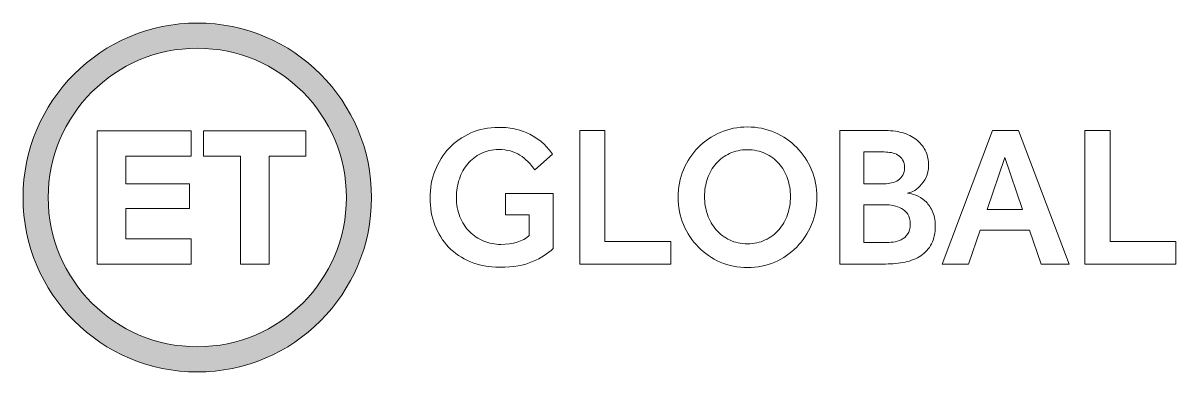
# Model space of a CAD drawing. Header units: inches. Extents: x 59 to 783, y -674 to -455.
import ezdxf

# ---------------------------------------------------------------- set-up
doc = ezdxf.new("R2010")
doc.units = ezdxf.units.IN
doc.header["$MEASUREMENT"] = 0
doc.layers.add('Ebene 1', color=7, linetype='Continuous')

# ---------------------------------------------------------------- blocks, each defined once
blk = doc.blocks.new('block 3')
at = {"layer": 'Ebene 1', "lineweight": 0}
for points in [[(408.56, -522.46), (424.38, -522.46), (424.38, -592.14), (465.69, -592.14), (465.69, -606.2), (408.56, -606.2), (408.56, -522.46)], [(667.83, -522.46), (684.16, -522.46), (715.92, -606.2), (698.34, -606.2), (691.06, -584.98), (659.92, -584.98), (652.64, -606.2), (636.07, -606.2), (667.83, -522.46)], [(725.84, -522.46), (741.66, -522.46), (741.66, -592.14), (782.97, -592.14), (782.97, -606.2), (725.84, -606.2), (725.84, -522.46)], [(686.54, -571.92), (675.49, -539.41), (664.32, -571.92), (686.54, -571.92)]]:
    blk.add_lwpolyline(points, dxfattribs=at)
for points, knots in [([(361.86, -561.88), (361.86, -561.88), (391.87, -561.88), (391.87, -561.88), (391.87, -561.88), (391.87, -596.53), (391.87, -596.53), (388.6, -599.63), (384.29, -602.35), (378.93, -604.69), (373.58, -607.04), (366.71, -608.21), (358.34, -608.21), (351.48, -608.21), (345.35, -607.08), (339.95, -604.82), (334.55, -602.56), (329.97, -599.48), (326.2, -595.59), (322.43, -591.7), (319.55, -587.12), (317.54, -581.84), (315.53, -576.57), (314.52, -570.88), (314.52, -564.77), (314.52, -558.66), (315.57, -552.92), (317.66, -547.57), (319.75, -542.21), (322.71, -537.52), (326.52, -533.5), (330.32, -529.49), (334.86, -526.31), (340.14, -523.96), (345.41, -521.62), (351.23, -520.45), (357.59, -520.45), (361.69, -520.45), (365.46, -520.89), (368.89, -521.77), (372.32, -522.64), (375.44, -523.84), (378.24, -525.34), (381.05, -526.85), (383.54, -528.63), (385.71, -530.68), (387.89, -532.73), (389.81, -534.93), (391.49, -537.27), (391.49, -537.27), (380.32, -547.19), (380.32, -547.19), (377.64, -543.34), (374.52, -540.24), (370.96, -537.9), (367.4, -535.56), (362.95, -534.38), (357.59, -534.38), (353.49, -534.38), (349.81, -535.2), (346.54, -536.83), (343.28, -538.46), (340.49, -540.64), (338.19, -543.36), (335.89, -546.08), (334.13, -549.26), (332.92, -552.9), (331.7, -556.54), (331.1, -560.37), (331.1, -564.39), (331.1, -568.91), (331.83, -572.97), (333.3, -576.57), (334.76, -580.17), (336.77, -583.27), (339.32, -585.86), (341.87, -588.46), (344.85, -590.44), (348.24, -591.82), (351.63, -593.21), (355.2, -593.9), (358.97, -593.9), (366.67, -593.9), (372.61, -592.06), (376.8, -588.37), (376.8, -588.37), (376.8, -575.31), (376.8, -575.31), (376.8, -575.31), (361.86, -575.31), (361.86, -575.31), (361.86, -575.31), (361.86, -561.88), (361.86, -561.88)], [0, 0, 0, 0, 1, 1, 1, 2, 2, 2, 3, 3, 3, 4, 4, 4, 5, 5, 5, 6, 6, 6, 7, 7, 7, 8, 8, 8, 9, 9, 9, 10, 10, 10, 11, 11, 11, 12, 12, 12, 13, 13, 13, 14, 14, 14, 15, 15, 15, 16, 16, 16, 17, 17, 17, 18, 18, 18, 19, 19, 19, 20, 20, 20, 21, 21, 21, 22, 22, 22, 23, 23, 23, 24, 24, 24, 25, 25, 25, 26, 26, 26, 27, 27, 27, 28, 28, 28, 29, 29, 29, 30, 30, 30, 31, 31, 31, 31]), ([(513.9, -608.46), (507.79, -608.46), (502.1, -607.31), (496.83, -605.01), (491.56, -602.71), (486.95, -599.55), (483.02, -595.53), (479.08, -591.51), (475.99, -586.82), (473.73, -581.47), (471.47, -576.11), (470.34, -570.38), (470.34, -564.27), (470.34, -558.16), (471.47, -552.42), (473.73, -547.06), (475.99, -541.71), (479.06, -537.04), (482.96, -533.06), (486.85, -529.09), (491.45, -525.95), (496.77, -523.65), (502.08, -521.35), (507.79, -520.2), (513.9, -520.2), (520.01, -520.2), (525.71, -521.35), (530.98, -523.65), (536.25, -525.95), (540.86, -529.09), (544.79, -533.06), (548.72, -537.04), (551.82, -541.71), (554.08, -547.06), (556.34, -552.42), (557.47, -558.16), (557.47, -564.27), (557.47, -570.38), (556.34, -576.11), (554.08, -581.47), (551.82, -586.82), (548.72, -591.51), (544.79, -595.53), (540.86, -599.55), (536.25, -602.71), (530.98, -605.01), (525.71, -607.31), (520.01, -608.46), (513.9, -608.46)], [0, 0, 0, 0, 1, 1, 1, 2, 2, 2, 3, 3, 3, 4, 4, 4, 5, 5, 5, 6, 6, 6, 7, 7, 7, 8, 8, 8, 9, 9, 9, 10, 10, 10, 11, 11, 11, 12, 12, 12, 13, 13, 13, 14, 14, 14, 15, 15, 15, 16, 16, 16, 16]), ([(571.79, -522.46), (571.79, -522.46), (600.54, -522.46), (600.54, -522.46), (604.97, -522.46), (608.89, -523.02), (612.28, -524.15), (615.67, -525.28), (618.49, -526.82), (620.75, -528.79), (623.01, -530.75), (624.73, -533.05), (625.9, -535.68), (627.07, -538.31), (627.66, -541.18), (627.66, -544.27), (627.66, -547.19), (627.11, -549.74), (626.03, -551.91), (624.94, -554.09), (623.66, -555.9), (622.2, -557.37), (620.73, -558.83), (619.26, -559.92), (617.8, -560.63), (616.34, -561.34), (615.18, -561.69), (614.35, -561.69), (615.86, -561.86), (617.61, -562.32), (619.62, -563.07), (621.63, -563.83), (623.53, -565), (625.34, -566.6), (627.13, -568.19), (628.66, -570.26), (629.92, -572.82), (631.17, -575.38), (631.8, -578.5), (631.8, -582.19), (631.8, -586.71), (631.01, -590.51), (629.42, -593.56), (627.82, -596.63), (625.63, -599.1), (622.82, -600.98), (620.02, -602.87), (616.71, -604.21), (612.91, -605.01), (609.09, -605.8), (604.97, -606.2), (600.54, -606.2), (600.54, -606.2), (571.79, -606.2), (571.79, -606.2), (571.79, -606.2), (571.79, -522.46), (571.79, -522.46)], [0, 0, 0, 0, 1, 1, 1, 2, 2, 2, 3, 3, 3, 4, 4, 4, 5, 5, 5, 6, 6, 6, 7, 7, 7, 8, 8, 8, 9, 9, 9, 10, 10, 10, 11, 11, 11, 12, 12, 12, 13, 13, 13, 14, 14, 14, 15, 15, 15, 16, 16, 16, 17, 17, 17, 18, 18, 18, 19, 19, 19, 19]), ([(513.9, -593.52), (518.01, -593.52), (521.73, -592.73), (525.08, -591.13), (528.43, -589.55), (531.27, -587.39), (533.62, -584.67), (535.96, -581.95), (537.76, -578.79), (539.02, -575.19), (540.27, -571.59), (540.9, -567.82), (540.9, -563.89), (540.9, -559.87), (540.27, -556.08), (539.02, -552.53), (537.76, -548.97), (535.96, -545.85), (533.62, -543.17), (531.27, -540.49), (528.43, -538.38), (525.08, -536.83), (521.73, -535.28), (518.01, -534.51), (513.9, -534.51), (509.72, -534.51), (505.97, -535.28), (502.67, -536.83), (499.36, -538.38), (496.54, -540.49), (494.19, -543.17), (491.85, -545.85), (490.05, -548.97), (488.79, -552.53), (487.54, -556.08), (486.91, -559.87), (486.91, -563.89), (486.91, -567.82), (487.54, -571.59), (488.79, -575.19), (490.05, -578.79), (491.85, -581.95), (494.19, -584.67), (496.54, -587.39), (499.36, -589.55), (502.67, -591.13), (505.97, -592.73), (509.72, -593.52), (513.9, -593.52)], [0, 0, 0, 0, 1, 1, 1, 2, 2, 2, 3, 3, 3, 4, 4, 4, 5, 5, 5, 6, 6, 6, 7, 7, 7, 8, 8, 8, 9, 9, 9, 10, 10, 10, 11, 11, 11, 12, 12, 12, 13, 13, 13, 14, 14, 14, 15, 15, 15, 16, 16, 16, 16]), ([(599.78, -555.85), (601.37, -555.85), (602.92, -555.69), (604.43, -555.35), (605.94, -555.02), (607.3, -554.43), (608.51, -553.59), (609.72, -552.76), (610.69, -551.71), (611.4, -550.45), (612.11, -549.2), (612.47, -547.61), (612.47, -545.68), (612.47, -543.76), (612.09, -542.17), (611.34, -540.91), (610.58, -539.66), (609.6, -538.65), (608.39, -537.9), (607.17, -537.15), (605.81, -536.62), (604.3, -536.33), (602.8, -536.04), (601.29, -535.89), (599.78, -535.89), (599.78, -535.89), (586.98, -535.89), (586.98, -535.89), (586.98, -535.89), (586.98, -555.85), (586.98, -555.85), (586.98, -555.85), (599.78, -555.85), (599.78, -555.85)], [0, 0, 0, 0, 1, 1, 1, 2, 2, 2, 3, 3, 3, 4, 4, 4, 5, 5, 5, 6, 6, 6, 7, 7, 7, 8, 8, 8, 9, 9, 9, 10, 10, 10, 11, 11, 11, 11]), ([(600.41, -592.77), (601.92, -592.77), (603.57, -592.66), (605.37, -592.45), (607.17, -592.24), (608.87, -591.74), (610.46, -590.95), (612.05, -590.15), (613.39, -588.98), (614.47, -587.43), (615.56, -585.88), (616.11, -583.77), (616.11, -581.09), (616.11, -578.58), (615.58, -576.55), (614.54, -575), (613.49, -573.45), (612.19, -572.24), (610.64, -571.36), (609.09, -570.48), (607.4, -569.87), (605.56, -569.54), (603.72, -569.21), (602, -569.04), (600.41, -569.04), (600.41, -569.04), (586.98, -569.04), (586.98, -569.04), (586.98, -569.04), (586.98, -592.77), (586.98, -592.77), (586.98, -592.77), (600.41, -592.77), (600.41, -592.77)], [0, 0, 0, 0, 1, 1, 1, 2, 2, 2, 3, 3, 3, 4, 4, 4, 5, 5, 5, 6, 6, 6, 7, 7, 7, 8, 8, 8, 9, 9, 9, 10, 10, 10, 11, 11, 11, 11])]:
    blk.add_open_spline(points, degree=3, knots=knots, dxfattribs=at)
blk = doc.blocks.new('block 2')
at = {"layer": 'Ebene 1', "true_color": 0xf28c2c}
h = blk.add_hatch(color=30, dxfattribs=at)
h.dxf.hatch_style = 2
edge = h.paths.add_edge_path()
edge.add_spline(control_points=[(168.36, -455.03), (107.92, -455.03), (58.92, -504.02), (58.92, -564.46), (58.92, -624.9), (107.92, -673.9), (168.36, -673.9), (228.8, -673.9), (277.79, -624.9), (277.79, -564.46), (277.79, -504.02), (228.8, -455.03), (168.36, -455.03)], knot_values=[0, 0, 0, 0, 1, 1, 1, 2, 2, 2, 3, 3, 3, 4, 4, 4, 4], degree=3, periodic=0)
edge.add_line((168.36, -455.03), (168.36, -455.03))
edge = h.paths.add_edge_path()
edge.add_spline(control_points=[(168.36, -658.1), (116.65, -658.1), (74.72, -616.18), (74.72, -564.46), (74.72, -512.75), (116.65, -470.83), (168.36, -470.83), (220.08, -470.83), (262, -512.75), (262, -564.46), (262, -616.18), (220.08, -658.1), (168.36, -658.1)], knot_values=[0, 0, 0, 0, 1, 1, 1, 2, 2, 2, 3, 3, 3, 4, 4, 4, 4], degree=3, periodic=0)
edge.add_line((168.36, -658.1), (168.36, -658.1))
at = {"layer": 'Ebene 1', "lineweight": 0}
for points in [[(164.4, -538.5), (164.4, -522.73), (105.44, -522.73), (105.44, -522.74), (105.44, -606.2), (164.4, -606.2), (164.4, -590.44), (123.52, -590.44), (123.52, -571.41), (163.53, -571.41), (163.53, -555.79), (123.52, -555.79), (123.52, -538.5), (164.4, -538.5)], [(236.55, -522.73), (172.3, -522.73), (172.3, -538.52), (195.38, -538.52), (195.38, -606.2), (213.47, -606.2), (213.47, -538.51), (236.55, -538.51), (236.55, -522.73)]]:
    blk.add_lwpolyline(points, dxfattribs=at)
for points in [[(168.36, -455.03), (107.92, -455.03), (58.92, -504.02), (58.92, -564.46), (58.92, -624.9), (107.92, -673.9), (168.36, -673.9), (228.8, -673.9), (277.79, -624.9), (277.79, -564.46), (277.79, -504.02), (228.8, -455.03), (168.36, -455.03)], [(168.36, -658.1), (116.65, -658.1), (74.72, -616.18), (74.72, -564.46), (74.72, -512.75), (116.65, -470.83), (168.36, -470.83), (220.08, -470.83), (262, -512.75), (262, -564.46), (262, -616.18), (220.08, -658.1), (168.36, -658.1)]]:
    blk.add_open_spline(points, degree=3, knots=[0, 0, 0, 0, 1, 1, 1, 2, 2, 2, 3, 3, 3, 4, 4, 4, 4], dxfattribs=at)
at = {"layer": 'Ebene 1'}
blk.add_blockref('block 3', (0, 0), dxfattribs=at)

msp = doc.modelspace()

# ---------------------------------------------------------------- block references
at = {"layer": 'Ebene 1'}
msp.add_blockref('block 2', (0, 0), dxfattribs=at)

doc.saveas('drawing.dxf')
